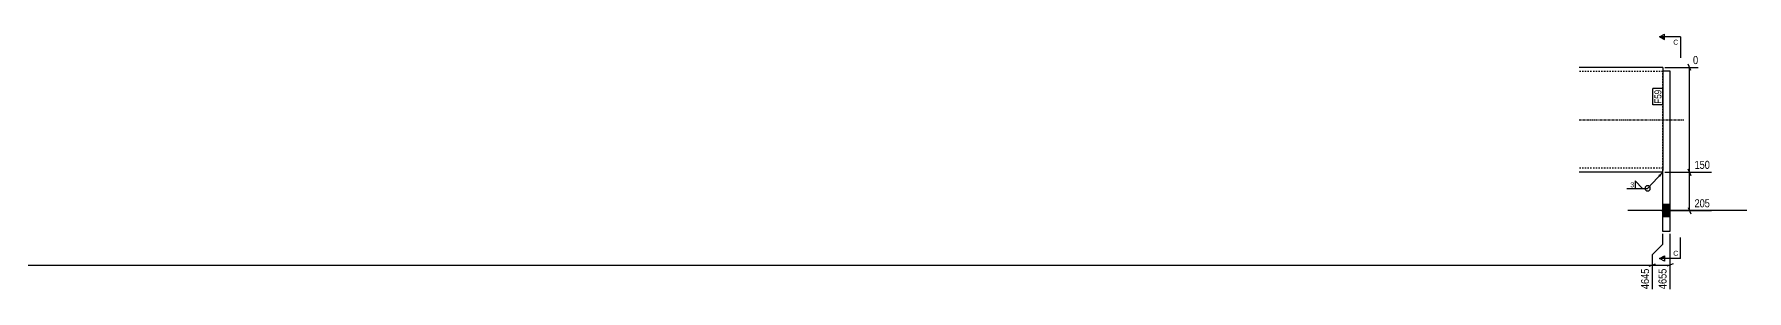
# Model space of a CAD drawing. Header units: millimetres. Extents: x 7 to 42209, y -28 to 1684.
# Drawn here: x 2503 to 4954, y 5 to 372 of the extents above; entities that cross this region are included whole.
import ezdxf

# ---------------------------------------------------------------- set-up
doc = ezdxf.new("R2010")
doc.units = ezdxf.units.MM
doc.linetypes.add('DXK_LINE_DOT2', pattern=[3.9198, 1.9599, -1.9599])
doc.linetypes.add('DXK_LINE_DOT3', pattern=[5.9187, 2.979, -0.9799, 0.9799, -0.9799])
for name, color, linetype in [('MÅLSÆTNING', 7, 'Continuous'), ('STÅL', 7, 'Continuous'), ('TEKST', 7, 'Continuous')]:
    doc.layers.add(name, color=color, linetype=linetype)
doc.styles.add('Arial', font='ARIAL.TTF', dxfattribs={"height": 0.2})
doc.styles.add('Arial Narrow', font='ARIALN.TTF', dxfattribs={"height": 0.2})

msp = doc.modelspace()

# ---------------------------------------------------------------- hatches: boundary and pattern name
at = {"layer": 'STÅL', "linetype": 'Continuous'}
msp.add_hatch(color=96, dxfattribs=at).paths.add_polyline_path([(4843.6, 110.5), (4843.6, 128.5), (4833.6, 128.5), (4833.6, 110.5)])
msp.add_hatch(color=96, dxfattribs=at).paths.add_polyline_path([(4843.6, 110.5), (4843.6, 128.5), (4833.6, 128.5), (4833.6, 110.5)])
at = {"layer": 'TEKST', "linetype": 'Continuous'}
for color, points in [(30, [(4836.1, 368.2), (4836.1, 364.5), (4828.6, 368.2)]), (3, [(4827.1, 170.3), (4833.6, 174.5), (4829.8, 167.8)])]:
    msp.add_hatch(color=color, dxfattribs=at).paths.add_polyline_path(points)

# ---------------------------------------------------------------- linework, layer by layer
at = {"layer": 'MÅLSÆTNING', "color": 7, "linetype": 'Continuous'}
for p, q in [((4836.6, 324.5), (4884, 324.5)), ((4873.4, 320), (4869.8, 329)), ((4871.6, 174.5), (4871.6, 324.5)), ((4836.6, 174.5), (4903, 174.5)), ((4836.6, 174.5), (4903, 174.5)), ((4869.8, 179), (4873.4, 170)), ((4873.4, 170), (4869.8, 179)), ((4871.6, 119.5), (4871.6, 174.5)), ((4869.8, 124), (4873.4, 115)), ((4831.6, 119.5), (4903, 119.5)), ((4833.6, 71.6), (4833.6, 86.5)), ((4833.6, 71.6), (4833.6, 86.5)), ((4843.6, 86.5), (4843.6, 7.2)), ((4818.6, 56.6), (4833.6, 71.6)), ((4818.6, 56.6), (4833.6, 71.6)), ((4818.6, 7.2), (4818.6, 56.6)), ((4814.1, 39.8), (4823.1, 43.4)), ((4818.6, 41.6), (4843.6, 41.6)), ((4848.1, 43.4), (4839.1, 39.8))]:
    msp.add_line(p, q, dxfattribs=at)
at = {"layer": 'STÅL', "color": 2, "linetype": 'Continuous'}
for p, q in [((4833.6, 324.5), (4713.6, 324.5)), ((4833.6, 324.5), (4833.6, 323.6)), ((4833.6, 323.6), (4833.6, 177)), ((4833.6, 319.5), (4843.6, 319.5)), ((4843.6, 319.5), (4843.6, 89.5)), ((4833.6, 174.5), (4713.6, 174.5)), ((4833.6, 89.5), (4833.6, 177)), ((4843.6, 89.5), (4833.6, 89.5))]:
    msp.add_line(p, q, dxfattribs=at)
at = {"layer": 'STÅL', "color": 7, "linetype": 'DXK_LINE_DOT2'}
for p, q in [((4833.6, 177), (4833.6, 319.5)), ((4833.6, 318.5), (4713.6, 318.5)), ((4833.6, 180.5), (4713.6, 180.5)), ((4833.6, 175.4), (4833.6, 177)), ((4833.6, 174.5), (4833.6, 175.4))]:
    msp.add_line(p, q, dxfattribs=at)
at = {"layer": 'STÅL', "color": 7, "linetype": 'DXK_LINE_DOT3'}
msp.add_line((4713.6, 249.5), (4863.6, 249.5), dxfattribs=at)
at = {"layer": 'STÅL', "color": 96, "linetype": 'Continuous'}
for p, q in [((4843.6, 128.5), (4833.6, 128.5)), ((4843.6, 128.5), (4833.6, 128.5)), ((4953.6, 119.5), (4783.6, 119.5)), ((4953.6, 119.5), (4783.6, 119.5)), ((4843.6, 110.5), (4833.6, 110.5)), ((4843.6, 110.5), (4833.6, 110.5))]:
    msp.add_line(p, q, dxfattribs=at)
at = {"layer": 'TEKST', "color": 30, "linetype": 'Continuous'}
for p, q in [((4828.6, 368.2), (4836.1, 372)), ((4828.6, 368.2), (4836.1, 364.5)), ((4836.1, 364.5), (4836.1, 372))]:
    msp.add_line(p, q, dxfattribs=at)
at = {"layer": 'TEKST', "color": 3, "linetype": 'Continuous'}
msp.add_line((4833.6, 174.5), (4811.8, 151.4), dxfattribs=at)
for start, end in [(90, 270), (270, 90)]:
    msp.add_arc((4811.8, 151.4), 3.75, start, end, dxfattribs=at)

# ---------------------------------------------------------------- wipeouts: each hides what was drawn before it
at = {"color": 0, "linetype": 'Continuous'}
msp.add_wipeout([(4855.6, 357), (4855.6, 364.5), (4848.4, 364.5), (4848.4, 357)], dxfattribs=at).dxf.layer = 'TEKST'
at = {"color": 0}
msp.add_wipeout([(4792.2, 152.3), (4792.2, 161), (4786.4, 161), (4786.4, 152.3)], dxfattribs=at).dxf.layer = 'TEKST'

# ---------------------------------------------------------------- next in the draw order: linework, layer by layer
at = {"layer": 'TEKST', "color": 7, "linetype": 'Continuous'}
for q in [(4828.6, 368.2), (4858.6, 338.2)]:
    msp.add_line((4858.6, 368.2), q, dxfattribs=at)
at = {"layer": 'TEKST', "color": 3, "linetype": 'Continuous'}
for p, q in [((4781.8, 151.4), (4811.8, 151.4)), ((4804.5, 151.4), (4793.7, 162.1)), ((4793.7, 162.1), (4793.7, 151.4)), ((4793.7, 151.4), (4804.5, 151.4))]:
    msp.add_line(p, q, dxfattribs=at)

# ---------------------------------------------------------------- next in the draw order: texts
at = {"layer": 'TEKST', "color": 3, "linetype": 'Continuous', "style": 'Arial'}
msp.add_text('C', height=7.16, dxfattribs=at).set_placement((4848.4, 357))
at = {"layer": 'TEKST', "color": 3, "style": 'Arial Narrow'}
msp.add_text('3', height=7.16, dxfattribs=at).set_placement((4787, 152.9))

# ---------------------------------------------------------------- next in the draw order: wipeouts: each hides what was drawn before it
at = {"color": 0, "linetype": 'Continuous'}
for points, layer in [([(4886.4, 326.9), (4886.4, 343.7), (4874.3, 343.7), (4874.3, 326.9)], 'MÅLSÆTNING'), ([(4903.2, 176.9), (4903.2, 193.7), (4876.5, 193.7), (4876.5, 176.9)], 'MÅLSÆTNING'), ([(4903.2, 121.9), (4903.2, 138.7), (4876.5, 138.7), (4876.5, 121.9)], 'MÅLSÆTNING'), ([(4841.2, 38.8), (4824.4, 38.8), (4824.4, 4.8), (4841.2, 4.8)], 'MÅLSÆTNING'), ([(4855.6, 54.8), (4855.6, 62.3), (4848.4, 62.3), (4848.4, 54.8)], 'TEKST')]:
    msp.add_wipeout(points, dxfattribs=at).dxf.layer = layer
at = {"color": 0}
msp.add_wipeout([(4831.5, 292.4), (4821, 292.4), (4821, 272.6), (4831.5, 272.6)], dxfattribs=at).dxf.layer = 'TEKST'

# ---------------------------------------------------------------- next in the draw order: hatches: boundary and pattern name
at = {"layer": 'TEKST', "linetype": 'Continuous'}
msp.add_hatch(color=30, dxfattribs=at).paths.add_polyline_path([(4836.1, 54.8), (4836.1, 51), (4828.6, 51)])

# ---------------------------------------------------------------- next in the draw order: linework, layer by layer
at = {"layer": 'MÅLSÆTNING', "color": 7, "linetype": 'Continuous'}
for p, q in [((4818.6, 7.2), (4818.6, 56.6)), ((2333.6, 41.6), (4818.6, 41.6)), ((4814.1, 39.8), (4823.1, 43.4))]:
    msp.add_line(p, q, dxfattribs=at)
at = {"layer": 'TEKST', "color": 7, "linetype": 'Continuous'}
for q in [(4858.6, 81), (4828.6, 51)]:
    msp.add_line((4858.6, 51), q, dxfattribs=at)
at = {"layer": 'TEKST', "color": 30, "linetype": 'Continuous'}
for p, q in [((4828.6, 51), (4836.1, 54.8)), ((4836.1, 47.3), (4828.6, 51)), ((4836.1, 54.8), (4836.1, 47.3))]:
    msp.add_line(p, q, dxfattribs=at)

# ---------------------------------------------------------------- next in the draw order: texts
at = {"layer": 'MÅLSÆTNING', "color": 3, "linetype": 'Continuous', "style": 'Arial Narrow'}
for s, height, p in [('0', 11.5, (4876.7, 329.3)), ('150', 11.45, (4878.9, 179.3)), ('205', 11.45, (4878.9, 124.3))]:
    msp.add_text(s, height=height, dxfattribs=at).set_placement(p)
msp.add_text('4655', height=11.45, rotation=90.0002, dxfattribs=at).set_placement((4838.8, 7.2))
at = {"layer": 'TEKST', "color": 3, "linetype": 'Continuous', "style": 'Arial'}
msp.add_text('C', height=7.16, dxfattribs=at).set_placement((4848.4, 54.8))

# ---------------------------------------------------------------- next in the draw order: wipeouts: each hides what was drawn before it
at = {"color": 0}
msp.add_wipeout([(4831.5, 292.4), (4821, 292.4), (4821, 272.6), (4831.5, 272.6)], dxfattribs=at).dxf.layer = 'TEKST'

# ---------------------------------------------------------------- next in the draw order: linework, layer by layer
at = {"layer": 'TEKST', "color": 7, "linetype": 'Continuous'}
for p, q in [((4819.2, 270.8), (4819.2, 294.2)), ((4833.3, 294.2), (4819.2, 294.2)), ((4833.3, 270.8), (4833.3, 294.2)), ((4833.3, 270.8), (4819.2, 270.8))]:
    msp.add_line(p, q, dxfattribs=at)

# ---------------------------------------------------------------- next in the draw order: texts
at = {"layer": 'TEKST', "color": 3, "style": 'Arial Narrow'}
msp.add_text('F59', height=10.02, rotation=90.0002, dxfattribs=at).set_placement((4831.5, 272.6))

# ---------------------------------------------------------------- next in the draw order: wipeouts: each hides what was drawn before it
at = {"color": 0, "linetype": 'Continuous'}
msp.add_wipeout([(4816.2, 38.8), (4799.4, 38.8), (4799.4, 4.8), (4816.2, 4.8)], dxfattribs=at).dxf.layer = 'MÅLSÆTNING'

# ---------------------------------------------------------------- next in the draw order: texts
at = {"layer": 'MÅLSÆTNING', "color": 3, "linetype": 'Continuous', "style": 'Arial Narrow'}
msp.add_text('4645', height=11.45, rotation=90.0002, dxfattribs=at).set_placement((4813.8, 7.2))

doc.saveas('drawing.dxf')
